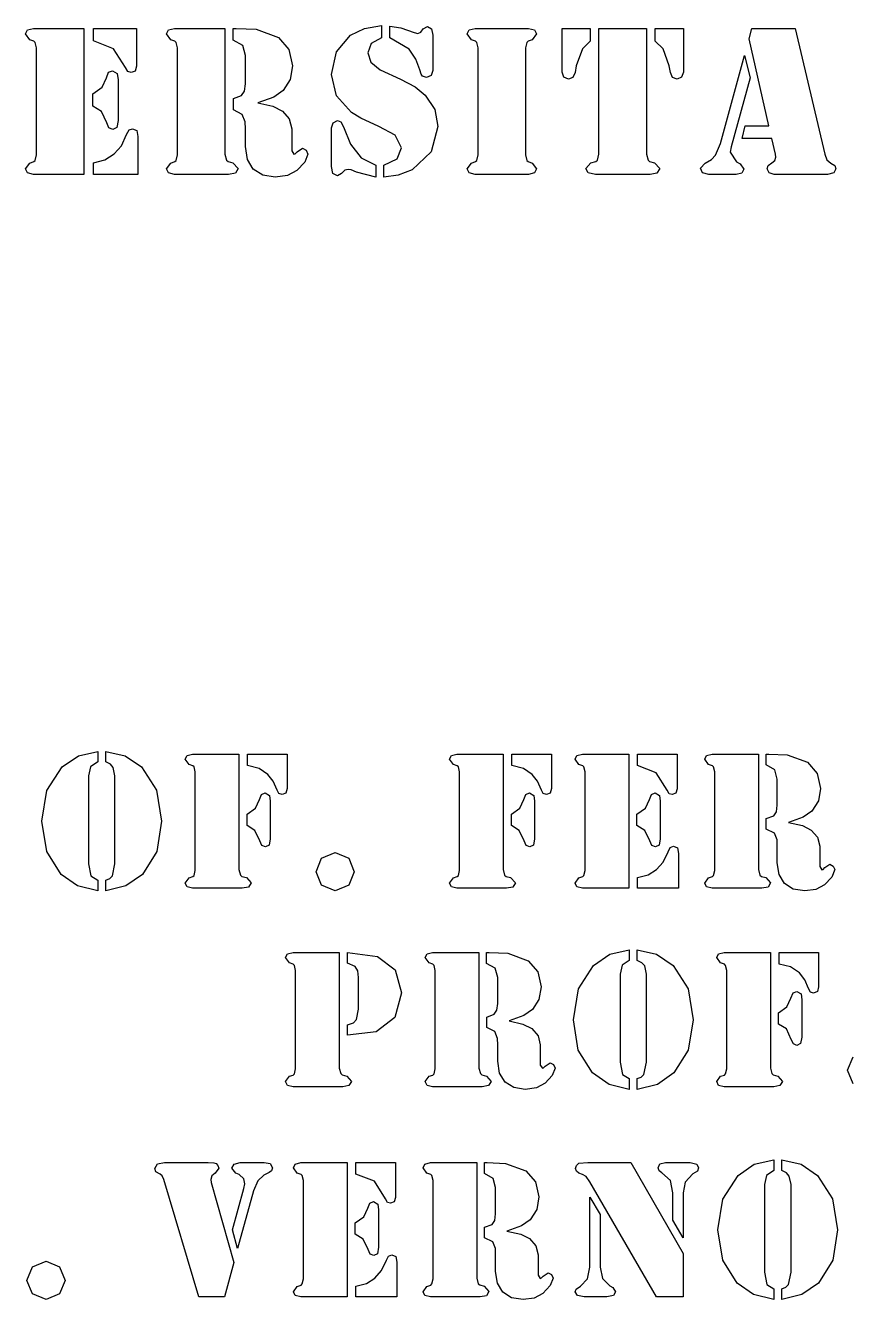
# Model space of a CAD drawing. Extents: x -1 to 447, y 185 to 440.
# Drawn here: x 182.34 to 212.57, y 268.36 to 314.89 of the extents above; entities that cross this region are included whole.
import ezdxf

# ---------------------------------------------------------------- set-up
doc = ezdxf.new("R2010")
doc.units = 0

msp = doc.modelspace()

# ---------------------------------------------------------------- linework, layer by layer
at = {"layer": 'Visible'}
for p, q in [((182.344518, 314.584874), (182.418601, 314.733305)), ((182.500887, 314.373922), (182.344518, 314.584874)), ((182.418601, 314.733305), (182.637412, 314.787994)), ((182.637412, 314.787994), (182.739011, 314.787994)), ((182.739011, 314.787994), (184.477322, 314.787994)), ((184.477322, 314.787994), (184.477322, 309.455986)), ((184.824984, 314.787994), (186.399253, 314.787994)), ((184.824984, 314.330954), (184.824984, 314.787994)), ((186.399253, 314.787994), (186.399253, 313.405178)), ((187.497537, 314.584874), (187.571885, 314.733305)), ((187.653905, 314.373922), (187.497537, 314.584874)), ((187.571885, 314.733305), (187.79043, 314.787994)), ((187.79043, 314.787994), (187.89203, 314.787994)), ((187.89203, 314.787994), (189.63034, 314.787994)), ((189.63034, 314.787994), (189.63034, 310.198167)), ((189.938844, 314.354396), (189.938844, 314.787994)), ((189.938844, 314.787994), (190.040444, 314.787994)), ((190.040444, 314.787994), (190.778895, 314.756747)), ((190.778895, 314.756747), (191.587461, 314.459885)), ((194.216887, 314.53799), (194.72859, 314.787016)), ((194.72859, 314.787016), (195.349831, 314.893457)), ((195.349831, 314.893457), (195.349831, 314.444248)), ((195.349831, 314.893457), (195.349831, 314.893457)), ((195.658335, 314.444248), (195.658335, 314.873931)), ((195.658335, 314.873931), (196.064734, 314.811437)), ((196.064734, 314.811437), (196.55289, 314.635648)), ((196.55289, 314.635648), (196.681742, 314.6044)), ((196.681742, 314.6044), (196.791279, 314.655174)), ((196.791279, 314.655174), (196.877004, 314.768468)), ((196.877004, 314.768468), (197.029404, 314.854405)), ((197.029404, 314.854405), (197.181804, 314.776273)), ((197.181804, 314.776273), (197.232604, 314.53799)), ((198.487256, 314.584874), (198.561339, 314.733305)), ((198.64336, 314.373922), (198.487256, 314.584874)), ((198.561339, 314.733305), (198.78015, 314.787994)), ((198.78015, 314.787994), (198.881749, 314.787994)), ((198.881749, 314.787994), (200.624028, 314.787994)), ((200.624028, 314.787994), (200.725364, 314.787994)), ((200.725364, 314.787994), (200.940205, 314.733305)), ((201.018522, 314.584874), (200.862153, 314.373922)), ((200.940205, 314.733305), (201.018522, 314.584874)), ((201.956733, 314.787994), (202.983844, 314.787994)), ((201.956733, 313.190336), (201.956733, 314.787994)), ((202.983844, 314.787994), (202.983844, 314.315343)), ((203.300286, 310.198167), (203.300286, 314.787994)), ((203.300286, 314.787994), (205.034627, 314.787994)), ((205.034627, 314.787994), (205.034627, 310.198167)), ((205.359006, 314.315343), (205.359006, 314.787994)), ((205.359006, 314.787994), (206.386382, 314.787994)), ((206.386382, 314.787994), (206.386382, 313.190336)), ((208.793293, 314.405169), (208.890924, 314.787994)), ((208.890924, 314.787994), (210.465193, 314.787994)), ((210.465193, 314.787994), (211.551042, 310.198167)), ((182.649318, 314.319233), (182.500887, 314.373922)), ((182.696149, 314.276264), (182.649318, 314.319233)), ((182.74298, 314.07706), (182.696149, 314.276264)), ((185.567139, 314.045813), (184.824984, 314.330954)), ((187.802336, 314.319233), (187.653905, 314.373922)), ((187.849168, 314.276264), (187.802336, 314.319233)), ((187.895999, 314.07706), (187.849168, 314.276264)), ((190.282802, 314.162997), (189.938844, 314.354396)), ((190.380433, 313.795808), (190.282802, 314.162997)), ((191.587461, 314.459885), (191.971106, 314.01946)), ((193.705183, 313.928629), (194.216887, 314.53799)), ((194.978621, 314.237212), (194.853738, 313.897382)), ((195.349831, 314.444248), (194.978621, 314.237212)), ((196.365301, 314.026286), (195.658335, 314.444248)), ((195.658335, 314.444248), (195.658335, 314.444248)), ((197.232604, 314.53799), (197.232604, 313.248942)), ((198.791791, 314.319233), (198.64336, 314.373922)), ((198.838622, 314.276264), (198.791791, 314.319233)), ((198.885718, 314.07706), (198.838622, 314.276264)), ((200.666891, 314.276264), (200.62006, 314.07706)), ((200.709753, 314.319233), (200.666891, 314.276264)), ((200.862153, 314.373922), (200.709753, 314.319233)), ((202.983844, 314.315343), (202.698888, 314.045813)), ((205.644226, 314.045813), (205.359006, 314.315343)), ((209.511901, 311.229406), (208.793293, 314.405169)), ((182.74298, 310.16692), (182.74298, 314.07706)), ((186.004759, 313.354404), (185.567139, 314.045813)), ((187.895999, 310.16692), (187.895999, 314.07706)), ((190.380433, 312.760654), (190.380433, 313.795808)), ((191.971106, 314.01946), (192.099164, 313.424731)), ((193.521562, 313.108316), (193.705183, 313.928629)), ((194.853738, 313.897382), (194.959042, 313.553609)), ((196.611363, 313.662988), (196.365301, 314.026286)), ((196.760058, 313.268468), (196.611363, 313.662988)), ((198.885718, 310.16692), (198.885718, 314.07706)), ((200.62006, 314.07706), (200.62006, 310.16692)), ((202.698888, 314.045813), (202.472141, 313.416899)), ((205.870709, 313.416899), (205.644226, 314.045813)), ((207.738665, 310.577077), (208.621314, 313.795808)), ((208.621314, 313.795808), (208.820545, 312.987216)), ((185.301498, 312.979411), (185.383519, 313.182531)), ((185.383519, 313.182531), (185.527981, 313.24111)), ((185.527981, 313.24111), (185.69996, 313.143452)), ((186.078843, 313.209863), (186.004759, 313.354404)), ((186.20399, 313.174726), (186.078843, 313.209863)), ((186.352421, 313.229415), (186.20399, 313.174726)), ((186.399253, 313.405178), (186.352421, 313.229415)), ((192.099164, 313.424731), (192.013175, 312.923743)), ((194.959042, 313.553609), (195.303, 313.276273)), ((195.303, 313.276273), (196.045155, 312.932527)), ((196.798952, 313.116121), (196.760058, 313.268468)), ((197.232604, 313.248942), (197.166193, 313.061432)), ((202.019175, 313.006742), (201.956733, 313.190336)), ((202.433247, 313.178615), (202.347258, 312.998937)), ((202.472141, 313.416899), (202.433247, 313.178615)), ((205.909868, 313.178615), (205.870709, 313.416899)), ((205.991888, 312.998937), (205.909868, 313.178615)), ((206.386382, 313.190336), (206.319971, 313.006742)), ((185.141425, 312.635665), (185.301498, 312.979411)), ((185.69996, 313.143452), (185.727212, 312.913001)), ((185.727212, 312.913001), (185.727212, 311.424721)), ((190.349212, 312.495039), (190.380433, 312.760654)), ((192.013175, 312.923743), (191.755206, 312.52237)), ((193.705183, 312.324145), (193.521562, 313.108316)), ((196.045155, 312.932527), (196.588079, 312.655191)), ((196.857689, 313.041905), (196.798952, 313.116121)), ((197.002152, 312.991132), (196.857689, 313.041905)), ((197.166193, 313.061432), (197.002152, 312.991132)), ((202.187185, 312.936443), (202.019175, 313.006742)), ((202.347258, 312.998937), (202.187185, 312.936443)), ((206.15593, 312.936443), (205.991888, 312.998937)), ((206.319971, 313.006742), (206.15593, 312.936443)), ((208.820545, 312.987216), (208.12919, 310.463782)), ((184.805405, 312.397381), (185.141425, 312.635665)), ((184.805405, 311.944256), (184.805405, 312.397381)), ((189.942813, 312.225508), (190.243644, 312.334887)), ((189.942813, 311.807546), (189.942813, 312.225508)), ((190.243644, 312.334887), (190.349212, 312.495039)), ((191.415482, 312.280197), (190.82943, 312.069272)), ((191.755206, 312.52237), (191.415482, 312.280197)), ((194.256045, 311.713778), (193.705183, 312.324145)), ((196.588079, 312.655191), (196.955321, 312.350497)), ((196.955321, 312.350497), (197.300866, 311.82022)), ((185.121846, 311.752857), (184.805405, 311.944256)), ((184.805405, 311.944256), (184.805405, 311.944256)), ((190.266927, 311.647394), (189.942813, 311.807546)), ((190.82943, 312.069272), (190.82943, 312.069245)), ((190.82943, 312.069245), (191.380292, 311.948146)), ((191.380292, 311.948146), (191.731923, 311.768467)), ((191.731923, 311.768467), (191.981954, 311.479411)), ((197.300866, 311.82022), (197.416224, 311.198159)), ((185.313139, 311.338785), (185.121846, 311.752857)), ((185.39516, 311.155191), (185.313139, 311.338785)), ((185.727212, 311.424721), (185.684349, 311.170827)), ((190.376464, 311.377864), (190.266927, 311.647394)), ((190.380433, 311.123943), (190.376464, 311.377864)), ((191.981954, 311.479411), (192.071648, 311.123943)), ((193.521562, 311.15908), (193.584269, 311.342674)), ((193.584269, 311.342674), (193.740373, 311.424721)), ((193.740373, 311.424721), (193.873193, 311.373921)), ((193.873193, 311.373921), (193.959183, 311.190354)), ((194.595769, 311.502853), (194.256045, 311.713778)), ((195.255904, 311.202075), (194.595769, 311.502853)), ((185.535918, 311.100501), (185.39516, 311.155191)), ((185.684349, 311.170827), (185.535918, 311.100501)), ((185.848391, 310.498945), (186.039684, 310.909102)), ((186.039684, 310.909102), (186.129643, 311.077059)), ((186.129643, 311.077059), (186.258495, 311.123943)), ((186.258495, 311.123943), (186.410894, 311.057533)), ((186.410894, 311.057533), (186.453757, 310.834886)), ((186.453757, 310.834886), (186.453757, 309.455986)), ((190.380433, 310.467698), (190.380433, 311.123943)), ((192.071648, 311.123943), (192.071648, 310.315351)), ((193.521562, 309.737211), (193.521562, 311.15908)), ((193.959183, 311.190354), (194.216887, 310.56144)), ((195.849893, 310.881744), (195.255904, 311.202075)), ((196.084049, 310.420814), (195.849893, 310.881744)), ((197.416224, 311.198159), (197.166193, 310.276299)), ((208.531621, 310.76456), (208.636925, 311.229406)), ((208.636925, 311.229406), (209.511901, 311.229406)), ((185.58275, 310.202057), (185.848391, 310.498945)), ((190.452664, 309.997984), (190.380433, 310.467698)), ((192.267174, 310.276299), (192.466405, 310.409119)), ((192.466405, 310.409119), (192.598962, 310.338793)), ((194.216887, 310.56144), (194.615349, 310.065347)), ((195.931914, 310.022378), (196.084049, 310.420814)), ((207.558749, 310.151283), (207.738665, 310.577077)), ((208.12919, 310.463782), (208.097969, 310.260662)), ((209.621438, 310.76456), (208.531621, 310.76456)), ((209.746321, 310.198167), (209.621438, 310.76456)), ((182.500887, 309.870031), (182.649318, 309.920805)), ((182.649318, 309.920805), (182.696149, 309.967689)), ((182.696149, 309.967689), (182.74298, 310.16692)), ((184.828953, 309.877837), (185.246729, 309.987215)), ((185.246729, 309.987215), (185.58275, 310.202057)), ((187.653905, 309.870031), (187.802336, 309.920805)), ((187.802336, 309.920805), (187.849168, 309.967689)), ((187.849168, 309.967689), (187.895999, 310.16692)), ((189.63034, 310.198167), (189.688813, 309.97941)), ((189.688813, 309.97941), (189.747551, 309.928637)), ((189.747551, 309.928637), (189.927202, 309.881753)), ((190.669358, 309.643496), (190.452664, 309.997984)), ((192.071648, 310.315351), (192.153668, 310.190336)), ((192.153668, 310.190336), (192.204468, 310.205973)), ((192.204468, 310.205973), (192.267174, 310.276299)), ((192.548426, 309.901305), (192.263206, 309.592696)), ((192.665372, 310.198167), (192.548426, 309.901305)), ((192.598962, 310.338793), (192.665372, 310.198167)), ((194.615349, 310.065347), (195.146631, 309.795816)), ((195.443493, 309.795816), (195.931914, 310.022378)), ((197.166193, 310.276299), (196.478807, 309.620027)), ((198.64336, 309.870031), (198.791791, 309.920805)), ((198.791791, 309.920805), (198.838622, 309.967689)), ((198.838622, 309.967689), (198.885718, 310.16692)), ((200.62006, 310.16692), (200.666891, 309.967689)), ((200.666891, 309.967689), (200.709753, 309.920805)), ((200.709753, 309.920805), (200.862153, 309.870031)), ((203.007392, 309.881753), (203.187044, 309.928637)), ((203.187044, 309.928637), (203.241813, 309.97941)), ((203.241813, 309.97941), (203.300286, 310.198167)), ((205.034627, 310.198167), (205.093365, 309.97941)), ((205.093365, 309.97941), (205.151837, 309.928637)), ((205.151837, 309.928637), (205.331489, 309.881753)), ((207.176162, 309.870031), (207.410318, 309.995047)), ((207.410318, 309.995047), (207.558749, 310.151283)), ((208.097969, 310.260662), (208.328421, 309.90911)), ((208.328421, 309.90911), (208.46521, 309.846589)), ((209.617469, 309.877837), (209.726742, 309.9638)), ((209.726742, 309.9638), (209.757963, 310.080984)), ((209.757963, 310.080984), (209.746321, 310.198167)), ((211.551042, 310.198167), (211.621421, 309.983326)), ((211.621421, 309.983326), (211.777525, 309.862226)), ((182.344518, 309.659106), (182.500887, 309.870031)), ((182.418601, 309.506759), (182.344518, 309.659106)), ((182.637412, 309.455986), (182.418601, 309.506759)), ((182.739011, 309.455986), (182.637412, 309.455986)), ((184.477322, 309.455986), (182.739011, 309.455986)), ((184.828953, 309.455986), (184.828953, 309.877837)), ((186.453757, 309.455986), (184.828953, 309.455986)), ((187.497537, 309.659106), (187.653905, 309.870031)), ((187.571885, 309.506759), (187.497537, 309.659106)), ((187.79043, 309.455986), (187.571885, 309.506759)), ((187.89203, 309.455986), (187.79043, 309.455986)), ((189.634309, 309.455986), (187.89203, 309.455986)), ((189.76713, 309.455986), (189.634309, 309.455986)), ((190.013192, 309.502843), (189.76713, 309.455986)), ((189.927202, 309.881753), (190.114792, 309.666911)), ((190.114792, 309.666911), (190.013192, 309.502843)), ((191.015168, 309.423759), (190.669358, 309.643496)), ((192.263206, 309.592696), (191.915544, 309.409101)), ((193.576331, 309.485275), (193.521562, 309.737211)), ((193.740373, 309.401296), (193.576331, 309.485275)), ((193.892772, 309.487233), (193.740373, 309.401296)), ((194.017656, 309.612222), (193.892772, 309.487233)), ((194.134866, 309.639553), (194.017656, 309.612222)), ((194.240434, 309.620027), (194.134866, 309.639553)), ((194.439665, 309.53409), (194.240434, 309.620027)), ((195.146631, 309.350496), (194.439665, 309.53409)), ((195.146631, 309.795816), (195.146631, 309.350496)), ((195.146631, 309.795816), (195.146631, 309.795816)), ((195.443493, 309.350496), (195.443493, 309.795816)), ((196.478807, 309.620027), (195.963134, 309.424738)), ((198.487256, 309.659106), (198.64336, 309.870031)), ((198.561339, 309.506759), (198.487256, 309.659106)), ((198.78015, 309.455986), (198.561339, 309.506759)), ((198.881749, 309.455986), (198.78015, 309.455986)), ((200.624028, 309.455986), (198.881749, 309.455986)), ((200.725364, 309.455986), (200.624028, 309.455986)), ((200.940205, 309.506759), (200.725364, 309.455986)), ((200.862153, 309.870031), (201.018522, 309.659106)), ((201.018522, 309.659106), (200.940205, 309.506759)), ((202.819803, 309.666911), (203.007392, 309.881753)), ((202.905792, 309.506759), (202.819803, 309.666911)), ((203.167465, 309.455986), (202.905792, 309.506759)), ((203.296581, 309.455986), (203.167465, 309.455986)), ((205.038596, 309.455986), (203.296581, 309.455986)), ((205.167448, 309.455986), (205.038596, 309.455986)), ((205.417479, 309.502843), (205.167448, 309.455986)), ((205.331489, 309.881753), (205.519079, 309.666911)), ((205.519079, 309.666911), (205.417479, 309.502843)), ((207.004183, 309.682548), (207.176162, 309.870031)), ((207.086204, 309.514564), (207.004183, 309.682548)), ((207.316655, 309.455986), (207.086204, 309.514564)), ((208.308842, 309.455986), (207.316655, 309.455986)), ((208.522625, 309.504801), (208.308842, 309.455986)), ((208.46521, 309.846589), (208.594062, 309.651301)), ((208.594062, 309.651301), (208.522625, 309.504801)), ((209.44549, 309.662995), (209.476711, 309.780206)), ((209.515869, 309.510675), (209.44549, 309.662995)), ((209.476711, 309.780206), (209.617469, 309.877837)), ((209.703459, 309.455986), (209.515869, 309.510675)), ((211.652642, 309.455986), (209.703459, 309.455986)), ((211.881241, 309.506759), (211.652642, 309.455986)), ((211.777525, 309.862226), (211.918283, 309.77629)), ((211.957177, 309.659106), (211.881241, 309.506759)), ((211.918283, 309.77629), (211.957177, 309.659106)), ((191.474219, 309.350523), (191.015168, 309.423759)), ((191.915544, 309.409101), (191.474219, 309.350523)), ((195.963134, 309.424738), (195.443493, 309.350496)), ((183.680133, 287.814684), (184.276239, 288.224099)), ((184.276239, 288.224099), (184.983734, 288.382135)), ((184.983734, 288.382135), (184.983734, 287.994256)), ((185.278214, 287.994256), (185.278214, 288.382135)), ((185.278214, 288.382135), (185.985974, 288.224099)), ((185.985974, 288.224099), (186.585519, 287.814684)), ((188.180955, 288.098396), (188.249217, 288.234894)), ((188.324623, 287.904457), (188.180955, 288.098396)), ((188.249217, 288.234894), (188.4503, 288.285165)), ((188.4503, 288.285165), (188.543698, 288.285165)), ((188.543698, 288.285165), (190.141779, 288.285165)), ((190.141779, 288.285165), (190.141779, 284.065172)), ((190.457956, 288.285165), (191.905225, 288.285165)), ((190.457956, 287.864954), (190.457956, 288.285165)), ((191.905225, 288.285165), (191.905225, 287.03173)), ((197.839292, 288.098396), (197.907555, 288.234894)), ((197.982961, 287.904457), (197.839292, 288.098396)), ((197.907555, 288.234894), (198.108638, 288.285165)), ((198.108638, 288.285165), (198.202036, 288.285165)), ((198.202036, 288.285165), (199.800382, 288.285165)), ((199.800382, 288.285165), (199.800382, 284.065172)), ((200.116294, 288.285165), (201.563827, 288.285165)), ((200.116294, 287.864954), (200.116294, 288.285165)), ((201.563827, 288.285165), (201.563827, 287.03173)), ((202.426368, 288.098396), (202.49463, 288.234894)), ((202.570036, 287.904457), (202.426368, 288.098396)), ((202.49463, 288.234894), (202.695713, 288.285165)), ((202.695713, 288.285165), (202.789111, 288.285165)), ((202.789111, 288.285165), (204.387193, 288.285165)), ((204.387193, 288.285165), (204.387193, 283.382786)), ((204.707073, 288.285165), (206.154342, 288.285165)), ((204.707073, 287.864954), (204.707073, 288.285165)), ((206.154342, 288.285165), (206.154342, 287.013764)), ((207.164256, 288.098396), (207.232518, 288.234894)), ((207.307924, 287.904457), (207.164256, 288.098396)), ((207.232518, 288.234894), (207.433601, 288.285165)), ((207.433601, 288.285165), (207.526999, 288.285165)), ((207.526999, 288.285165), (209.12508, 288.285165)), ((209.12508, 288.285165), (209.12508, 284.065172)), ((209.408713, 287.886518), (209.408713, 288.285165)), ((209.408713, 288.285165), (209.502111, 288.285165)), ((209.502111, 288.285165), (210.181031, 288.256431)), ((210.181031, 288.256431), (210.924509, 287.983488)), ((183.130594, 286.956323), (183.680133, 287.814684)), ((184.725236, 287.818282), (184.64983, 287.491443)), ((184.983734, 287.994256), (184.725236, 287.818282)), ((185.447018, 287.911653), (185.278214, 287.994256)), ((185.278214, 287.994256), (185.278214, 287.994256)), ((185.551264, 287.79312), (185.447018, 287.911653)), ((185.615822, 287.491443), (185.551264, 287.79312)), ((186.585519, 287.814684), (187.135058, 286.960795)), ((188.461148, 287.854186), (188.324623, 287.904457)), ((188.50401, 287.814684), (188.461148, 287.854186)), ((188.547137, 287.631513), (188.50401, 287.814684)), ((188.547137, 284.036438), (188.547137, 287.631513)), ((190.881818, 287.760815), (190.457956, 287.864954)), ((191.204874, 287.541713), (190.881818, 287.760815)), ((198.119486, 287.854186), (197.982961, 287.904457)), ((198.162613, 287.814684), (198.119486, 287.854186)), ((198.20574, 287.631513), (198.162613, 287.814684)), ((198.20574, 284.036438), (198.20574, 287.631513)), ((200.540156, 287.760815), (200.116294, 287.864954)), ((200.863476, 287.541713), (200.540156, 287.760815)), ((202.706561, 287.854186), (202.570036, 287.904457)), ((202.749688, 287.814684), (202.706561, 287.854186)), ((202.792815, 287.631513), (202.749688, 287.814684)), ((202.792815, 284.036438), (202.792815, 287.631513)), ((205.389433, 287.602779), (204.707073, 287.864954)), ((205.791599, 286.967092), (205.389433, 287.602779)), ((207.444184, 287.854186), (207.307924, 287.904457)), ((207.487312, 287.814684), (207.444184, 287.854186)), ((207.530439, 287.631513), (207.487312, 287.814684)), ((207.530439, 284.036438), (207.530439, 287.631513)), ((209.72489, 287.710517), (209.408713, 287.886518)), ((209.814584, 287.372936), (209.72489, 287.710517)), ((210.924509, 287.983488), (211.277198, 287.578543)), ((211.277198, 287.578543), (211.394938, 287.03173)), ((184.64983, 287.491443), (184.64983, 284.280649)), ((185.615822, 284.280649), (185.615822, 287.491443)), ((191.398813, 287.290307), (191.204874, 287.541713)), ((191.539042, 286.967092), (191.398813, 287.290307)), ((201.057415, 287.290307), (200.863476, 287.541713)), ((201.19738, 286.967092), (201.057415, 287.290307)), ((209.814584, 286.421178), (209.814584, 287.372936)), ((182.947503, 285.828591), (183.130594, 286.956323)), ((187.135058, 286.960795), (187.318414, 285.828591)), ((190.896105, 286.622314), (190.971511, 286.809057)), ((190.971511, 286.809057), (191.104332, 286.862926)), ((191.104332, 286.862926), (191.262288, 286.773153)), ((191.262288, 286.773153), (191.287424, 286.561248)), ((191.60704, 286.83779), (191.539042, 286.967092)), ((191.722133, 286.801886), (191.60704, 286.83779)), ((191.862098, 286.855755), (191.722133, 286.801886)), ((191.905225, 287.03173), (191.862098, 286.855755)), ((200.554443, 286.622314), (200.629849, 286.809057)), ((200.629849, 286.809057), (200.762935, 286.862926)), ((200.762935, 286.862926), (200.920891, 286.773153)), ((200.920891, 286.773153), (200.946026, 286.561248)), ((201.265642, 286.83779), (201.19738, 286.967092)), ((201.380736, 286.801886), (201.265642, 286.83779)), ((201.5207, 286.855755), (201.380736, 286.801886)), ((201.563827, 287.03173), (201.5207, 286.855755)), ((205.145223, 286.622314), (205.220629, 286.809057)), ((205.220629, 286.809057), (205.35345, 286.862926)), ((205.35345, 286.862926), (205.511406, 286.773153)), ((205.511406, 286.773153), (205.536541, 286.561248)), ((205.859861, 286.834192), (205.791599, 286.967092)), ((205.974691, 286.801886), (205.859861, 286.834192)), ((206.111215, 286.852157), (205.974691, 286.801886)), ((206.154342, 287.013764), (206.111215, 286.852157)), ((211.394938, 287.03173), (211.315828, 286.571117)), ((190.439964, 286.087168), (190.748733, 286.302671)), ((190.748733, 286.302671), (190.896105, 286.622314)), ((191.287424, 286.561248), (191.287424, 285.192878)), ((200.098302, 286.087168), (200.407335, 286.302671)), ((200.407335, 286.302671), (200.554443, 286.622314)), ((200.946026, 286.561248), (200.946026, 285.192878)), ((204.689082, 286.087168), (204.99785, 286.306243)), ((204.99785, 286.306243), (205.145223, 286.622314)), ((205.536541, 286.561248), (205.536541, 285.192878)), ((209.688907, 286.029701), (209.786009, 286.176968)), ((209.786009, 286.176968), (209.814584, 286.421178)), ((211.078761, 286.202103), (210.766289, 285.97943)), ((211.315828, 286.571117), (211.078761, 286.202103)), ((183.122657, 284.719724), (182.947503, 285.828591)), ((187.318414, 285.828591), (187.14326, 284.719724)), ((190.439964, 285.670556), (190.439964, 286.087168)), ((200.098302, 285.670556), (200.098302, 286.087168)), ((204.689082, 285.670556), (204.689082, 286.087168)), ((209.412417, 285.929133), (209.688907, 286.029701)), ((209.412417, 285.544853), (209.412417, 285.929133)), ((210.766289, 285.97943), (210.227598, 285.785491)), ((210.227598, 285.785491), (210.73401, 285.674154)), ((210.227598, 285.785491), (210.227598, 285.785491)), ((190.730741, 285.494582), (190.439964, 285.670556)), ((190.439964, 285.670556), (190.439964, 285.670556)), ((190.906953, 285.113873), (190.730741, 285.494582)), ((200.389343, 285.494582), (200.098302, 285.670556)), ((200.098302, 285.670556), (200.098302, 285.670556)), ((200.565291, 285.113873), (200.389343, 285.494582)), ((204.979858, 285.494582), (204.689082, 285.670556)), ((204.689082, 285.670556), (204.689082, 285.670556)), ((205.155806, 285.113873), (204.979858, 285.494582)), ((209.710602, 285.397612), (209.412417, 285.544853)), ((209.811144, 285.149804), (209.710602, 285.397612)), ((210.73401, 285.674154), (211.05733, 285.508949)), ((211.05733, 285.508949), (211.287253, 285.243175)), ((211.287253, 285.243175), (211.369802, 284.916336)), ((190.982359, 284.945069), (190.906953, 285.113873)), ((191.111476, 284.894799), (190.982359, 284.945069)), ((191.248001, 284.959436), (191.111476, 284.894799)), ((191.287424, 285.192878), (191.248001, 284.959436)), ((200.640697, 284.945069), (200.565291, 285.113873)), ((200.770078, 284.894799), (200.640697, 284.945069)), ((200.906603, 284.959436), (200.770078, 284.894799)), ((200.946026, 285.192878), (200.906603, 284.959436)), ((205.231212, 284.945069), (205.155806, 285.113873)), ((205.360593, 284.894799), (205.231212, 284.945069)), ((205.497118, 284.959436), (205.360593, 284.894799)), ((205.536541, 285.192878), (205.497118, 284.959436)), ((205.823878, 284.718824), (205.906428, 284.873262)), ((205.906428, 284.873262), (206.024961, 284.916336)), ((206.024961, 284.916336), (206.16519, 284.855296)), ((206.16519, 284.855296), (206.204613, 284.650588)), ((209.814584, 284.916336), (209.811144, 285.149804)), ((209.814584, 284.312981), (209.814584, 284.916336)), ((211.369802, 284.916336), (211.369802, 284.17291)), ((183.647854, 283.8856), (183.122657, 284.719724)), ((187.14326, 284.719724), (186.618063, 283.8856)), ((192.961705, 283.986141), (193.166492, 284.478186)), ((193.166492, 284.478186), (193.662056, 284.682894)), ((193.662056, 284.682894), (194.15418, 284.478186)), ((193.662056, 284.682894), (193.662056, 284.682894)), ((194.15418, 284.478186), (194.358968, 283.986141)), ((205.40372, 284.068744), (205.64793, 284.341714)), ((205.64793, 284.341714), (205.823878, 284.718824)), ((206.204613, 284.650588), (206.204613, 283.382786)), ((209.880994, 283.881102), (209.814584, 284.312981)), ((184.251103, 283.468088), (183.647854, 283.8856)), ((184.64983, 284.280649), (184.736084, 283.835302)), ((185.518985, 283.835302), (185.615822, 284.280649)), ((186.618063, 283.8856), (186.013755, 283.466289)), ((188.461148, 283.810167), (188.50401, 283.853268)), ((188.50401, 283.853268), (188.547137, 284.036438)), ((190.141779, 284.065172), (190.195754, 283.864036)), ((190.195754, 283.864036), (190.249464, 283.817337)), ((193.166492, 283.490524), (192.961705, 283.986141)), ((194.358968, 283.986141), (194.15418, 283.490524)), ((198.119486, 283.810167), (198.162613, 283.853268)), ((198.162613, 283.853268), (198.20574, 284.036438)), ((199.800382, 284.065172), (199.854092, 283.864036)), ((199.854092, 283.864036), (199.908067, 283.817337)), ((202.706561, 283.810167), (202.749688, 283.853268)), ((202.749688, 283.853268), (202.792815, 284.036438)), ((204.710513, 283.770665), (205.094687, 283.871233)), ((205.094687, 283.871233), (205.40372, 284.068744)), ((207.444184, 283.810167), (207.487312, 283.853268)), ((207.487312, 283.853268), (207.530439, 284.036438)), ((209.12508, 284.065172), (209.179055, 283.864036)), ((209.179055, 283.864036), (209.232766, 283.817337)), ((210.080489, 283.555162), (209.880994, 283.881102)), ((211.369802, 284.17291), (211.445209, 284.057975)), ((211.445209, 284.057975), (211.491775, 284.072342)), ((211.491775, 284.072342), (211.549454, 284.13698)), ((211.549454, 284.13698), (211.732546, 284.259111)), ((211.732546, 284.259111), (211.854519, 284.194447)), ((211.915637, 284.065172), (211.807952, 283.792202)), ((211.854519, 284.194447), (211.915637, 284.065172)), ((184.983734, 283.285816), (184.251103, 283.468088)), ((184.736084, 283.835302), (184.983734, 283.680865)), ((184.983734, 283.680865), (184.983734, 283.285816)), ((185.278214, 283.680865), (185.421883, 283.734734)), ((185.278214, 283.285816), (185.278214, 283.680865)), ((186.013755, 283.466289), (185.278214, 283.285816)), ((185.421883, 283.734734), (185.518985, 283.835302)), ((188.180955, 283.569529), (188.324623, 283.763468)), ((188.249217, 283.429459), (188.180955, 283.569529)), ((188.4503, 283.382786), (188.249217, 283.429459)), ((188.324623, 283.763468), (188.461148, 283.810167)), ((188.543698, 283.382786), (188.4503, 283.382786)), ((190.145483, 283.382786), (188.543698, 283.382786)), ((190.267456, 283.382786), (190.145483, 283.382786)), ((190.249464, 283.817337), (190.414829, 283.774263)), ((190.493939, 283.425887), (190.267456, 283.382786)), ((190.414829, 283.774263), (190.587072, 283.576725)), ((190.587072, 283.576725), (190.493939, 283.425887)), ((193.662056, 283.285816), (193.166492, 283.490524)), ((194.15418, 283.490524), (193.662056, 283.285816)), ((197.839292, 283.569529), (197.982961, 283.763468)), ((197.907555, 283.429459), (197.839292, 283.569529)), ((198.108638, 283.382786), (197.907555, 283.429459)), ((197.982961, 283.763468), (198.119486, 283.810167)), ((198.202036, 283.382786), (198.108638, 283.382786)), ((199.803821, 283.382786), (198.202036, 283.382786)), ((199.926059, 283.382786), (199.803821, 283.382786)), ((199.908067, 283.817337), (200.073431, 283.774263)), ((200.152277, 283.425887), (199.926059, 283.382786)), ((200.073431, 283.774263), (200.245675, 283.576725)), ((200.245675, 283.576725), (200.152277, 283.425887)), ((202.426368, 283.569529), (202.570036, 283.763468)), ((202.49463, 283.429459), (202.426368, 283.569529)), ((202.695713, 283.382786), (202.49463, 283.429459)), ((202.570036, 283.763468), (202.706561, 283.810167)), ((202.789111, 283.382786), (202.695713, 283.382786)), ((204.387193, 283.382786), (202.789111, 283.382786)), ((204.710513, 283.382786), (204.710513, 283.770665)), ((206.204613, 283.382786), (204.710513, 283.382786)), ((207.164256, 283.569529), (207.307924, 283.763468)), ((207.232518, 283.429459), (207.164256, 283.569529)), ((207.433601, 283.382786), (207.232518, 283.429459)), ((207.307924, 283.763468), (207.444184, 283.810167)), ((207.526999, 283.382786), (207.433601, 283.382786)), ((209.128784, 283.382786), (207.526999, 283.382786)), ((209.250757, 283.382786), (209.128784, 283.382786)), ((209.232766, 283.817337), (209.39813, 283.774263)), ((209.476976, 283.425887), (209.250757, 283.382786)), ((209.39813, 283.774263), (209.570373, 283.576725)), ((209.570373, 283.576725), (209.476976, 283.425887)), ((210.398254, 283.353153), (210.080489, 283.555162)), ((211.54575, 283.508489), (211.226134, 283.339686)), ((211.807952, 283.792202), (211.54575, 283.508489)), ((210.820264, 283.285816), (210.398254, 283.353153)), ((211.226134, 283.339686), (210.820264, 283.285816)), ((203.696631, 280.974843), (204.40439, 281.132878)), ((204.40439, 281.132878), (204.40439, 280.744999)), ((204.698871, 280.744999), (204.698871, 281.132878)), ((204.698871, 281.132878), (205.406366, 280.974843)), ((191.850721, 280.849139), (191.918983, 280.985611)), ((191.994389, 280.6552), (191.850721, 280.849139)), ((191.918983, 280.985611), (192.120066, 281.035908)), ((192.130914, 280.604929), (191.994389, 280.6552)), ((192.120066, 281.035908), (192.213464, 281.035908)), ((192.174041, 280.565427), (192.130914, 280.604929)), ((192.213464, 281.035908), (193.811545, 281.035908)), ((193.811545, 281.035908), (193.811545, 276.815889)), ((194.113435, 280.64803), (194.113435, 281.035908)), ((194.113435, 281.035908), (195.205104, 280.895838)), ((194.393628, 280.522326), (194.113435, 280.64803)), ((195.205104, 280.895838), (195.848041, 280.400195)), ((196.951352, 280.849139), (197.019614, 280.985611)), ((197.09502, 280.6552), (196.951352, 280.849139)), ((197.019614, 280.985611), (197.220697, 281.035908)), ((197.231545, 280.604929), (197.09502, 280.6552)), ((197.220697, 281.035908), (197.314095, 281.035908)), ((197.274408, 280.565427), (197.231545, 280.604929)), ((197.314095, 281.035908), (198.912176, 281.035908)), ((198.912176, 281.035908), (198.912176, 276.815889)), ((199.196074, 280.637235), (199.196074, 281.035908)), ((199.196074, 281.035908), (199.289207, 281.035908)), ((199.511986, 280.461261), (199.196074, 280.637235)), ((199.289207, 281.035908), (199.968127, 281.007175)), ((199.968127, 281.007175), (200.711605, 280.734204)), ((200.711605, 280.734204), (201.064295, 280.329287)), ((203.100525, 280.565427), (203.696631, 280.974843)), ((204.40439, 280.744999), (204.145628, 280.568999)), ((204.867675, 280.662397), (204.698871, 280.744999)), ((204.698871, 280.744999), (204.698871, 280.744999)), ((204.971656, 280.543863), (204.867675, 280.662397)), ((205.406366, 280.974843), (206.006176, 280.565427)), ((207.601347, 280.849139), (207.669609, 280.985611)), ((207.745015, 280.6552), (207.601347, 280.849139)), ((207.669609, 280.985611), (207.870692, 281.035908)), ((207.88154, 280.604929), (207.745015, 280.6552)), ((207.870692, 281.035908), (207.96409, 281.035908)), ((207.924667, 280.565427), (207.88154, 280.604929)), ((207.96409, 281.035908), (209.562171, 281.035908)), ((209.562171, 281.035908), (209.562171, 276.815889)), ((209.878348, 281.035908), (211.325617, 281.035908)), ((209.878348, 280.615698), (209.878348, 281.035908)), ((210.30221, 280.511531), (209.878348, 280.615698)), ((211.325617, 281.035908), (211.325617, 279.782473)), ((192.217168, 280.382256), (192.174041, 280.565427)), ((192.217168, 276.787155), (192.217168, 280.382256)), ((194.49417, 280.371461), (194.393628, 280.522326)), ((194.519305, 280.120081), (194.49417, 280.371461)), ((194.519305, 278.970785), (194.519305, 280.120081)), ((195.848041, 280.400195), (196.088811, 279.563398)), ((197.317535, 280.382256), (197.274408, 280.565427)), ((197.317535, 276.787155), (197.317535, 280.382256)), ((199.60168, 280.123653), (199.511986, 280.461261)), ((199.60168, 279.171921), (199.60168, 280.123653)), ((201.064295, 280.329287), (201.182034, 279.782473)), ((202.550986, 279.70704), (203.100525, 280.565427)), ((204.145628, 280.568999), (204.070222, 280.242186)), ((204.070222, 280.242186), (204.070222, 277.031392)), ((205.036479, 280.242186), (204.971656, 280.543863)), ((205.036479, 277.031392), (205.036479, 280.242186)), ((206.006176, 280.565427), (206.55545, 279.711538)), ((207.96753, 280.382256), (207.924667, 280.565427)), ((207.96753, 276.787155), (207.96753, 280.382256)), ((210.625266, 280.292457), (210.30221, 280.511531)), ((210.819205, 280.04105), (210.625266, 280.292457)), ((201.182034, 279.782473), (201.102924, 279.32186)), ((202.367895, 278.579308), (202.550986, 279.70704)), ((206.55545, 279.711538), (206.738806, 278.579308)), ((210.959434, 279.717809), (210.819205, 280.04105)), ((211.027697, 279.588534), (210.959434, 279.717809)), ((211.325617, 279.782473), (211.28249, 279.606472)), ((196.088811, 279.563398), (195.844337, 278.658339)), ((201.102924, 279.32186), (200.866122, 278.952846)), ((210.169125, 279.053388), (210.316498, 279.373031)), ((210.316498, 279.373031), (210.391904, 279.5598)), ((210.391904, 279.5598), (210.524724, 279.613669)), ((210.524724, 279.613669), (210.682945, 279.52387)), ((210.682945, 279.52387), (210.70808, 279.311991)), ((210.70808, 279.311991), (210.70808, 277.943621)), ((211.142526, 279.552603), (211.027697, 279.588534)), ((211.28249, 279.606472), (211.142526, 279.552603)), ((194.443899, 278.593675), (194.519305, 278.970785)), ((199.199514, 278.679876), (199.476003, 278.780444)), ((199.476003, 278.780444), (199.573105, 278.927685)), ((199.573105, 278.927685), (199.60168, 279.171921)), ((200.553649, 278.730173), (200.014694, 278.536234)), ((200.866122, 278.952846), (200.553649, 278.730173)), ((209.860356, 278.837912), (210.169125, 279.053388)), ((209.860356, 278.421299), (209.860356, 278.837912)), ((194.116874, 278.396164), (194.332509, 278.47157)), ((194.116874, 278.011857), (194.116874, 278.396164)), ((194.332509, 278.47157), (194.443899, 278.593675)), ((195.844337, 278.658339), (195.161977, 278.144757)), ((199.199514, 278.295596), (199.199514, 278.679876)), ((199.497699, 278.148355), (199.199514, 278.295596)), ((200.014694, 278.536234), (200.014694, 278.536208)), ((200.014694, 278.536208), (200.521106, 278.424871)), ((200.521106, 278.424871), (200.844426, 278.259665)), ((200.844426, 278.259665), (201.074349, 277.993918)), ((202.543049, 277.470441), (202.367895, 278.579308)), ((206.738806, 278.579308), (206.563652, 277.470441)), ((210.151398, 278.245299), (209.860356, 278.421299)), ((209.860356, 278.421299), (209.860356, 278.421299)), ((195.161977, 278.144757), (194.116874, 278.011857)), ((194.116874, 278.011857), (194.116874, 278.011857)), ((199.59824, 277.900521), (199.497699, 278.148355)), ((199.60168, 277.667079), (199.59824, 277.900521)), ((201.074349, 277.993918), (201.156899, 277.667079)), ((210.327345, 277.864617), (210.151398, 278.245299)), ((210.402752, 277.695813), (210.327345, 277.864617)), ((210.70808, 277.943621), (210.668393, 277.71018)), ((199.60168, 277.063724), (199.60168, 277.667079)), ((201.156899, 277.667079), (201.156899, 276.923654)), ((203.068246, 276.636316), (202.543049, 277.470441)), ((206.563652, 277.470441), (206.038455, 276.636316)), ((210.531868, 277.645542), (210.402752, 277.695813)), ((210.668393, 277.71018), (210.531868, 277.645542)), ((199.668355, 276.631845), (199.60168, 277.063724)), ((201.156899, 276.923654), (201.232305, 276.808719)), ((201.279136, 276.823086), (201.336551, 276.887723)), ((201.336551, 276.887723), (201.519642, 277.009828)), ((201.519642, 277.009828), (201.641879, 276.945191)), ((201.641879, 276.945191), (201.702733, 276.815889)), ((204.070222, 277.031392), (204.156476, 276.586046)), ((204.939377, 276.586046), (205.036479, 277.031392)), ((212.382362, 276.736884), (212.586884, 277.228929)), ((191.850721, 276.320272), (191.994389, 276.514211)), ((191.994389, 276.514211), (192.130914, 276.56091)), ((192.130914, 276.56091), (192.174041, 276.604011)), ((192.174041, 276.604011), (192.217168, 276.787155)), ((193.811545, 276.815889), (193.86552, 276.614779)), ((193.86552, 276.614779), (193.919495, 276.568081)), ((193.919495, 276.568081), (194.084595, 276.52498)), ((194.084595, 276.52498), (194.257103, 276.327442)), ((196.951352, 276.320272), (197.09502, 276.514211)), ((197.09502, 276.514211), (197.231545, 276.56091)), ((197.231545, 276.56091), (197.274408, 276.604011)), ((197.274408, 276.604011), (197.317535, 276.787155)), ((198.912176, 276.815889), (198.966151, 276.614779)), ((198.966151, 276.614779), (199.019862, 276.568081)), ((199.019862, 276.568081), (199.185226, 276.52498)), ((199.185226, 276.52498), (199.35747, 276.327442)), ((199.867586, 276.305905), (199.668355, 276.631845)), ((201.232305, 276.808719), (201.279136, 276.823086)), ((201.595048, 276.542945), (201.332846, 276.259206)), ((201.702733, 276.815889), (201.595048, 276.542945)), ((203.671495, 276.218805), (203.068246, 276.636316)), ((204.156476, 276.586046), (204.40439, 276.431609)), ((204.40439, 276.431609), (204.40439, 276.036533)), ((204.698871, 276.431609), (204.84254, 276.485478)), ((204.698871, 276.036533), (204.698871, 276.431609)), ((204.84254, 276.485478), (204.939377, 276.586046)), ((206.038455, 276.636316), (205.434147, 276.217005)), ((207.601347, 276.320272), (207.745015, 276.514211)), ((207.745015, 276.514211), (207.88154, 276.56091)), ((207.88154, 276.56091), (207.924667, 276.604011)), ((207.924667, 276.604011), (207.96753, 276.787155)), ((209.562171, 276.815889), (209.616146, 276.614779)), ((209.616146, 276.614779), (209.670121, 276.568081)), ((209.670121, 276.568081), (209.835221, 276.52498)), ((209.835221, 276.52498), (210.007729, 276.327442)), ((212.586884, 276.241268), (212.382362, 276.736884)), ((191.918983, 276.180202), (191.850721, 276.320272)), ((192.120066, 276.133503), (191.918983, 276.180202)), ((192.213464, 276.133503), (192.120066, 276.133503)), ((193.81525, 276.133503), (192.213464, 276.133503)), ((193.937487, 276.133503), (193.81525, 276.133503)), ((194.163705, 276.176604), (193.937487, 276.133503)), ((194.257103, 276.327442), (194.163705, 276.176604)), ((197.019614, 276.180202), (196.951352, 276.320272)), ((197.220697, 276.133503), (197.019614, 276.180202)), ((197.314095, 276.133503), (197.220697, 276.133503)), ((198.915881, 276.133503), (197.314095, 276.133503)), ((199.037853, 276.133503), (198.915881, 276.133503)), ((199.264072, 276.176604), (199.037853, 276.133503)), ((199.35747, 276.327442), (199.264072, 276.176604)), ((200.18535, 276.103896), (199.867586, 276.305905)), ((200.60736, 276.036533), (200.18535, 276.103896)), ((201.01323, 276.090429), (200.60736, 276.036533)), ((201.332846, 276.259206), (201.01323, 276.090429)), ((204.40439, 276.036533), (203.671495, 276.218805)), ((205.434147, 276.217005), (204.698871, 276.036533)), ((207.669609, 276.180202), (207.601347, 276.320272)), ((207.870692, 276.133503), (207.669609, 276.180202)), ((207.96409, 276.133503), (207.870692, 276.133503)), ((209.565876, 276.133503), (207.96409, 276.133503)), ((209.688113, 276.133503), (209.565876, 276.133503)), ((209.914331, 276.176604), (209.688113, 276.133503)), ((210.007729, 276.327442), (209.914331, 276.176604)), ((187.077114, 273.146678), (187.174216, 273.315482)), ((187.113098, 273.028145), (187.077114, 273.146678)), ((187.174216, 273.315482), (187.421866, 273.362155)), ((187.421866, 273.362155), (189.020212, 273.362155)), ((189.020212, 273.362155), (189.224735, 273.354958)), ((189.224735, 273.354958), (189.318132, 273.326224)), ((189.404386, 273.164617), (189.278709, 272.974276)), ((189.318132, 273.326224), (189.379251, 273.254417)), ((189.379251, 273.254417), (189.404386, 273.164617)), ((189.889367, 273.161045), (189.968213, 273.308286)), ((190.029331, 272.977874), (189.889367, 273.161045)), ((189.968213, 273.308286), (190.187287, 273.362155)), ((190.187287, 273.362155), (191.067291, 273.362155)), ((191.067291, 273.362155), (191.282661, 273.329849)), ((191.282661, 273.329849), (191.368915, 273.175412)), ((191.368915, 273.175412), (191.34034, 273.067647)), ((192.134618, 273.175412), (192.202881, 273.311884)), ((192.278287, 272.981473), (192.134618, 273.175412)), ((192.202881, 273.311884), (192.403964, 273.362155)), ((192.403964, 273.362155), (192.497362, 273.362155)), ((192.497362, 273.362155), (194.095443, 273.362155)), ((194.095443, 273.362155), (194.095443, 268.459696)), ((194.415324, 273.362155), (195.862593, 273.362155)), ((194.415324, 272.941944), (194.415324, 273.362155)), ((195.862593, 273.362155), (195.862593, 272.090781)), ((196.872506, 273.175412), (196.940769, 273.311884)), ((197.016175, 272.981473), (196.872506, 273.175412)), ((196.940769, 273.311884), (197.141852, 273.362155)), ((197.141852, 273.362155), (197.235249, 273.362155)), ((197.235249, 273.362155), (198.833331, 273.362155)), ((198.833331, 273.362155), (198.833331, 269.142056)), ((199.116964, 272.963508), (199.116964, 273.362155)), ((199.116964, 273.362155), (199.210362, 273.362155)), ((199.210362, 273.362155), (199.889282, 273.333421)), ((199.889282, 273.333421), (200.63276, 273.060477)), ((202.447005, 273.15025), (202.479284, 273.261587)), ((202.479284, 273.04611), (202.447005, 273.15025)), ((202.479284, 273.261587), (202.565539, 273.337019)), ((202.565539, 273.337019), (202.896003, 273.362155)), ((202.896003, 273.362155), (204.468949, 273.362155)), ((204.468949, 273.362155), (206.379767, 270.043755)), ((205.467485, 273.175412), (205.528604, 273.315482)), ((205.496324, 273.067647), (205.467485, 273.175412)), ((205.528604, 273.315482), (205.733391, 273.362155)), ((205.733391, 273.362155), (206.631121, 273.362155)), ((206.631121, 273.362155), (206.871891, 273.304687)), ((206.871891, 273.304687), (206.932746, 273.168215)), ((206.932746, 273.168215), (206.897027, 273.053281)), ((208.380808, 272.891673), (208.976914, 273.301115)), ((208.976914, 273.301115), (209.684673, 273.459124)), ((209.684673, 273.459124), (209.684673, 273.071246)), ((209.979154, 273.071246), (209.979154, 273.459124)), ((209.979154, 273.459124), (210.686649, 273.301115)), ((210.686649, 273.301115), (211.286459, 272.891673)), ((187.26391, 272.941944), (187.113098, 273.028145)), ((187.34302, 272.880905), (187.26391, 272.941944)), ((187.396731, 272.751603), (187.34302, 272.880905)), ((188.67546, 268.459696), (187.396731, 272.751603)), ((189.149328, 272.877306), (189.117049, 272.740808)), ((189.117049, 272.740808), (189.127897, 272.640267)), ((189.278709, 272.974276), (189.149328, 272.877306)), ((190.147865, 272.934774), (190.029331, 272.977874)), ((190.327516, 272.769568), (190.147865, 272.934774)), ((190.3635, 272.593594), (190.327516, 272.769568)), ((190.837368, 272.694136), (190.675708, 272.331392)), ((191.060147, 272.909638), (190.837368, 272.694136)), ((191.243238, 272.99584), (191.060147, 272.909638)), ((191.34034, 273.067647), (191.243238, 272.99584)), ((192.414812, 272.931176), (192.278287, 272.981473)), ((192.457939, 272.891673), (192.414812, 272.931176)), ((192.501066, 272.708502), (192.457939, 272.891673)), ((192.501066, 269.113481), (192.501066, 272.708502)), ((195.097683, 272.679769), (194.415324, 272.941944)), ((195.49985, 272.044082), (195.097683, 272.679769)), ((197.152435, 272.931176), (197.016175, 272.981473)), ((197.195562, 272.891673), (197.152435, 272.931176)), ((197.238689, 272.708502), (197.195562, 272.891673)), ((197.238689, 269.113481), (197.238689, 272.708502)), ((199.43314, 272.787533), (199.116964, 272.963508)), ((199.522834, 272.449926), (199.43314, 272.787533)), ((200.63276, 273.060477), (200.985449, 272.655533)), ((202.565539, 272.981473), (202.479284, 273.04611)), ((202.702063, 272.931176), (202.565539, 272.981473)), ((202.831444, 272.852171), (202.702063, 272.931176)), ((202.960561, 272.66183), (202.831444, 272.852171)), ((205.600306, 272.992241), (205.496324, 273.067647)), ((205.909339, 272.715699), (205.600306, 272.992241)), ((205.999032, 272.255986), (205.909339, 272.715699)), ((206.735367, 272.952739), (206.448029, 272.654633)), ((206.897027, 273.053281), (206.735367, 272.952739)), ((207.831269, 272.033313), (208.380808, 272.891673)), ((209.425911, 272.895272), (209.350505, 272.568432)), ((209.684673, 273.071246), (209.425911, 272.895272)), ((210.147958, 272.988643), (209.979154, 273.071246)), ((209.979154, 273.071246), (209.979154, 273.071246)), ((210.251939, 272.870136), (210.147958, 272.988643)), ((210.316762, 272.568432), (210.251939, 272.870136)), ((211.286459, 272.891673), (211.835733, 272.037811)), ((189.127897, 272.640267), (189.961069, 269.71673)), ((189.907359, 270.905581), (190.320373, 272.417593)), ((190.675708, 272.331392), (190.097594, 270.230286)), ((190.320373, 272.417593), (190.3635, 272.593594)), ((199.522834, 271.498168), (199.522834, 272.449926)), ((200.985449, 272.655533), (201.103188, 272.108719)), ((205.399222, 268.459696), (202.960561, 272.66183)), ((205.999032, 271.261128), (205.999032, 272.255986)), ((206.448029, 272.654633), (206.379767, 272.255986)), ((206.379767, 272.255986), (206.379767, 270.61827)), ((209.350505, 272.568432), (209.350505, 269.357691)), ((210.316762, 269.357691), (210.316762, 272.568432)), ((194.853473, 271.699304), (194.928879, 271.886073)), ((194.928879, 271.886073), (195.0617, 271.939942)), ((195.0617, 271.939942), (195.219656, 271.850142)), ((195.219656, 271.850142), (195.244792, 271.638238)), ((195.568112, 271.911208), (195.49985, 272.044082)), ((195.682941, 271.878876), (195.568112, 271.911208)), ((195.819466, 271.929147), (195.682941, 271.878876)), ((195.862593, 272.090781), (195.819466, 271.929147)), ((201.103188, 272.108719), (201.024078, 271.648133)), ((202.964265, 272.101549), (203.345, 271.469434)), ((202.964265, 269.544487), (202.964265, 272.101549)), ((207.648178, 270.905581), (207.831269, 272.033313)), ((211.835733, 272.037811), (212.019089, 270.905581)), ((194.397332, 271.164158), (194.706101, 271.383259)), ((194.706101, 271.383259), (194.853473, 271.699304)), ((195.244792, 271.638238), (195.244792, 270.269973)), ((199.494259, 271.253957), (199.522834, 271.498168)), ((200.787012, 271.279093), (200.474539, 271.05642)), ((201.024078, 271.648133), (200.787012, 271.279093)), ((203.345, 271.469434), (203.345, 269.544487)), ((190.097594, 270.230286), (189.907359, 270.905581)), ((194.397332, 270.747546), (194.397332, 271.164158)), ((199.120668, 271.006149), (199.397157, 271.106717)), ((199.120668, 270.621842), (199.120668, 271.006149)), ((199.397157, 271.106717), (199.494259, 271.253957)), ((200.474539, 271.05642), (199.935848, 270.86248)), ((199.935848, 270.86248), (200.44226, 270.751144)), ((199.935848, 270.86248), (199.935848, 270.86248)), ((206.379767, 270.61827), (205.999032, 271.261128)), ((207.823332, 269.796634), (207.648178, 270.905581)), ((212.019089, 270.905581), (211.843935, 269.796634)), ((194.688109, 270.571571), (194.397332, 270.747546)), ((194.397332, 270.747546), (194.397332, 270.747546)), ((194.864057, 270.190863), (194.688109, 270.571571)), ((199.418853, 270.474496), (199.120668, 270.621842)), ((199.519394, 270.226846), (199.418853, 270.474496)), ((200.44226, 270.751144), (200.76558, 270.585938)), ((200.76558, 270.585938), (200.995503, 270.320244)), ((194.939463, 270.022059), (194.864057, 270.190863)), ((195.068844, 269.971788), (194.939463, 270.022059)), ((195.205369, 270.036346), (195.068844, 269.971788)), ((195.244792, 270.269973), (195.205369, 270.036346)), ((195.532129, 269.795841), (195.614679, 269.950357)), ((195.614679, 269.950357), (195.733212, 269.993219)), ((195.733212, 269.993219), (195.873441, 269.932365)), ((195.873441, 269.932365), (195.912864, 269.727578)), ((199.522834, 269.993219), (199.519394, 270.226846)), ((199.522834, 269.38997), (199.522834, 269.993219)), ((200.995503, 270.320244), (201.078053, 269.993219)), ((201.078053, 269.993219), (201.078053, 269.250006)), ((206.379767, 270.043755), (206.379767, 268.459696)), ((182.39717, 269.06321), (182.601693, 269.55507)), ((182.601693, 269.55507), (183.097521, 269.759857)), ((183.097521, 269.759857), (183.589381, 269.55507)), ((183.097521, 269.759857), (183.097521, 269.759857)), ((183.589381, 269.55507), (183.794168, 269.06321)), ((189.961069, 269.71673), (189.620022, 268.459696)), ((195.111971, 269.14576), (195.356181, 269.41881)), ((195.356181, 269.41881), (195.532129, 269.795841)), ((195.912864, 269.727578), (195.912864, 268.459696)), ((202.878011, 269.119831), (202.964265, 269.544487)), ((203.345, 269.544487), (203.42755, 269.131473)), ((208.348529, 268.962669), (207.823332, 269.796634)), ((211.843935, 269.796634), (211.318738, 268.962669)), ((182.601693, 268.567646), (182.39717, 269.06321)), ((183.794168, 269.06321), (183.589381, 268.567646)), ((192.457939, 268.93039), (192.501066, 269.113481)), ((194.418763, 268.847575), (194.803202, 268.948117)), ((194.803202, 268.948117), (195.111971, 269.14576)), ((197.195562, 268.93039), (197.238689, 269.113481)), ((198.833331, 269.142056), (198.887306, 268.940973)), ((199.589244, 268.958171), (199.522834, 269.38997)), ((199.78874, 268.632204), (199.589244, 268.958171)), ((201.078053, 269.250006), (201.153459, 269.134912)), ((201.153459, 269.134912), (201.20029, 269.149464)), ((201.20029, 269.149464), (201.257705, 269.214023)), ((201.257705, 269.214023), (201.440796, 269.335995)), ((201.440796, 269.335995), (201.562769, 269.271437)), ((201.623888, 269.142056), (201.516202, 268.869271)), ((201.562769, 269.271437), (201.623888, 269.142056)), ((202.619513, 268.851279), (202.878011, 269.119831)), ((203.42755, 269.131473), (203.696895, 268.865567)), ((208.951778, 268.545157), (208.348529, 268.962669)), ((209.350505, 269.357691), (209.436759, 268.912398)), ((210.21966, 268.912398), (210.316762, 269.357691)), ((211.318738, 268.962669), (210.71443, 268.543305)), ((183.097521, 268.362859), (182.601693, 268.567646)), ((183.589381, 268.567646), (183.097521, 268.362859)), ((192.134618, 268.646492), (192.278287, 268.840431)), ((192.202881, 268.506528), (192.134618, 268.646492)), ((192.403964, 268.459696), (192.202881, 268.506528)), ((192.278287, 268.840431), (192.414812, 268.887263)), ((192.414812, 268.887263), (192.457939, 268.93039)), ((194.418763, 268.459696), (194.418763, 268.847575)), ((196.872506, 268.646492), (197.016175, 268.840431)), ((196.940769, 268.506528), (196.872506, 268.646492)), ((197.141852, 268.459696), (196.940769, 268.506528)), ((197.016175, 268.840431), (197.152435, 268.887263)), ((197.152435, 268.887263), (197.195562, 268.93039)), ((198.887306, 268.940973), (198.941016, 268.894406)), ((198.941016, 268.894406), (199.10638, 268.851279)), ((199.185226, 268.502823), (198.959008, 268.459696)), ((199.10638, 268.851279), (199.278624, 268.653636)), ((199.278624, 268.653636), (199.185226, 268.502823)), ((200.106504, 268.430063), (199.78874, 268.632204)), ((201.254001, 268.585373), (200.934384, 268.416569)), ((201.516202, 268.869271), (201.254001, 268.585373)), ((202.436157, 268.646492), (202.468701, 268.747034)), ((202.517914, 268.506528), (202.436157, 268.646492)), ((202.468701, 268.747034), (202.619513, 268.851279)), ((202.763182, 268.459696), (202.517914, 268.506528)), ((203.829716, 268.506528), (203.59265, 268.459696)), ((203.696895, 268.865567), (203.804581, 268.804448)), ((203.804581, 268.804448), (203.897979, 268.643052)), ((203.897979, 268.643052), (203.829716, 268.506528)), ((209.684673, 268.362859), (208.951778, 268.545157)), ((209.436759, 268.912398), (209.684673, 268.757881)), ((209.684673, 268.757881), (209.684673, 268.362859)), ((209.979154, 268.757881), (210.122823, 268.811856)), ((209.979154, 268.362859), (209.979154, 268.757881)), ((210.71443, 268.543305), (209.979154, 268.362859)), ((210.122823, 268.811856), (210.21966, 268.912398)), ((189.620022, 268.459696), (188.67546, 268.459696)), ((192.497362, 268.459696), (192.403964, 268.459696)), ((194.095443, 268.459696), (192.497362, 268.459696)), ((195.912864, 268.459696), (194.418763, 268.459696)), ((197.235249, 268.459696), (197.141852, 268.459696)), ((198.837035, 268.459696), (197.235249, 268.459696)), ((198.959008, 268.459696), (198.837035, 268.459696)), ((200.528514, 268.362859), (200.106504, 268.430063)), ((200.934384, 268.416569), (200.528514, 268.362859)), ((203.59265, 268.459696), (202.763182, 268.459696)), ((206.379767, 268.459696), (205.399222, 268.459696))]:
    msp.add_line(p, q, dxfattribs=at)

doc.saveas('drawing.dxf')
